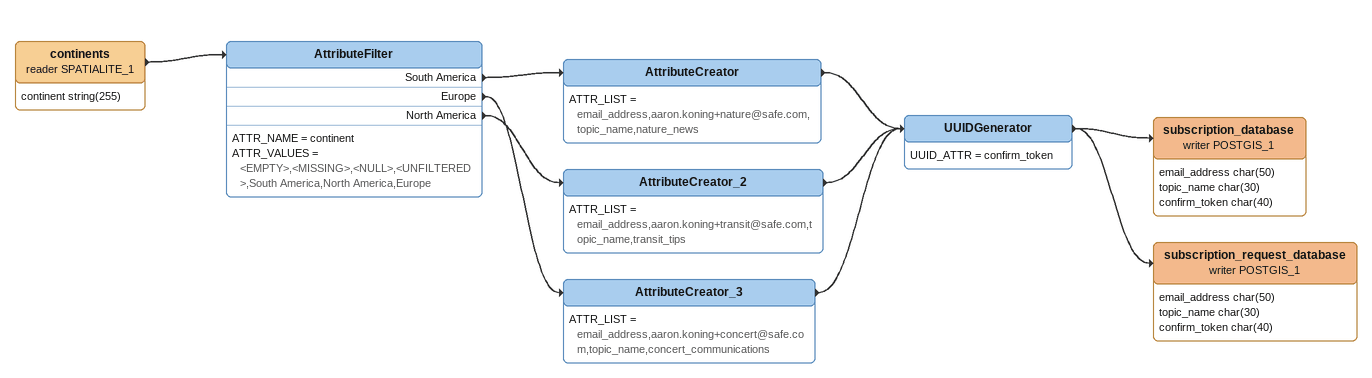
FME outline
continents (reader SPATIALITE_1)
    attributes: continent string(255)
    -> AttributeFilter
AttributeFilter
    ATTR_NAME = continent
    ATTR_VALUES = <EMPTY>,<MISSING>,<NULL>,<UNFILTERED>,South America,North America,Europe
    South America -> AttributeCreator
    Europe -> AttributeCreator_3
    North America -> AttributeCreator_2
AttributeCreator
    ATTR_LIST = email_address,aaron.koning+nature@safe.com,topic_name,nature_news
    -> UUIDGenerator
AttributeCreator_2
    ATTR_LIST = email_address,aaron.koning+transit@safe.com,topic_name,transit_tips
    -> UUIDGenerator
AttributeCreator_3
    ATTR_LIST = email_address,aaron.koning+concert@safe.com,topic_name,concert_communications
    -> UUIDGenerator
UUIDGenerator
    UUID_ATTR = confirm_token
    -> subscription_database (writer POSTGIS_1)
    -> subscription_request_database (writer POSTGIS_1)
subscription_database (writer POSTGIS_1)
    attributes: email_address char(50), topic_name char(30), confirm_token char(40)
subscription_request_database (writer POSTGIS_1)
    attributes: email_address char(50), topic_name char(30), confirm_token char(40)
